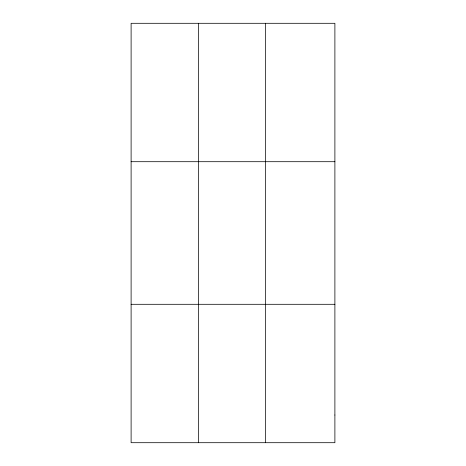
<?xml version="1.0" encoding="UTF-8"?>
<svg xmlns="http://www.w3.org/2000/svg" width="466" height="466" viewBox="0 0 466 466"><rect width="100%" height="100%" fill="white"/><g stroke="black" fill="none" stroke-linecap="round" stroke-linejoin="round"><path stroke-width="0.7" d="M198.359 23.3L198.359 442.7M265.603 23.3L265.603 442.7M131.109 161.702L334.891 161.702M131.109 304.298L334.891 304.298M334.891 415.02L334.891 442.7L131.109 442.7L131.109 23.3L334.891 23.3L334.891 415.02"/></g></svg>
